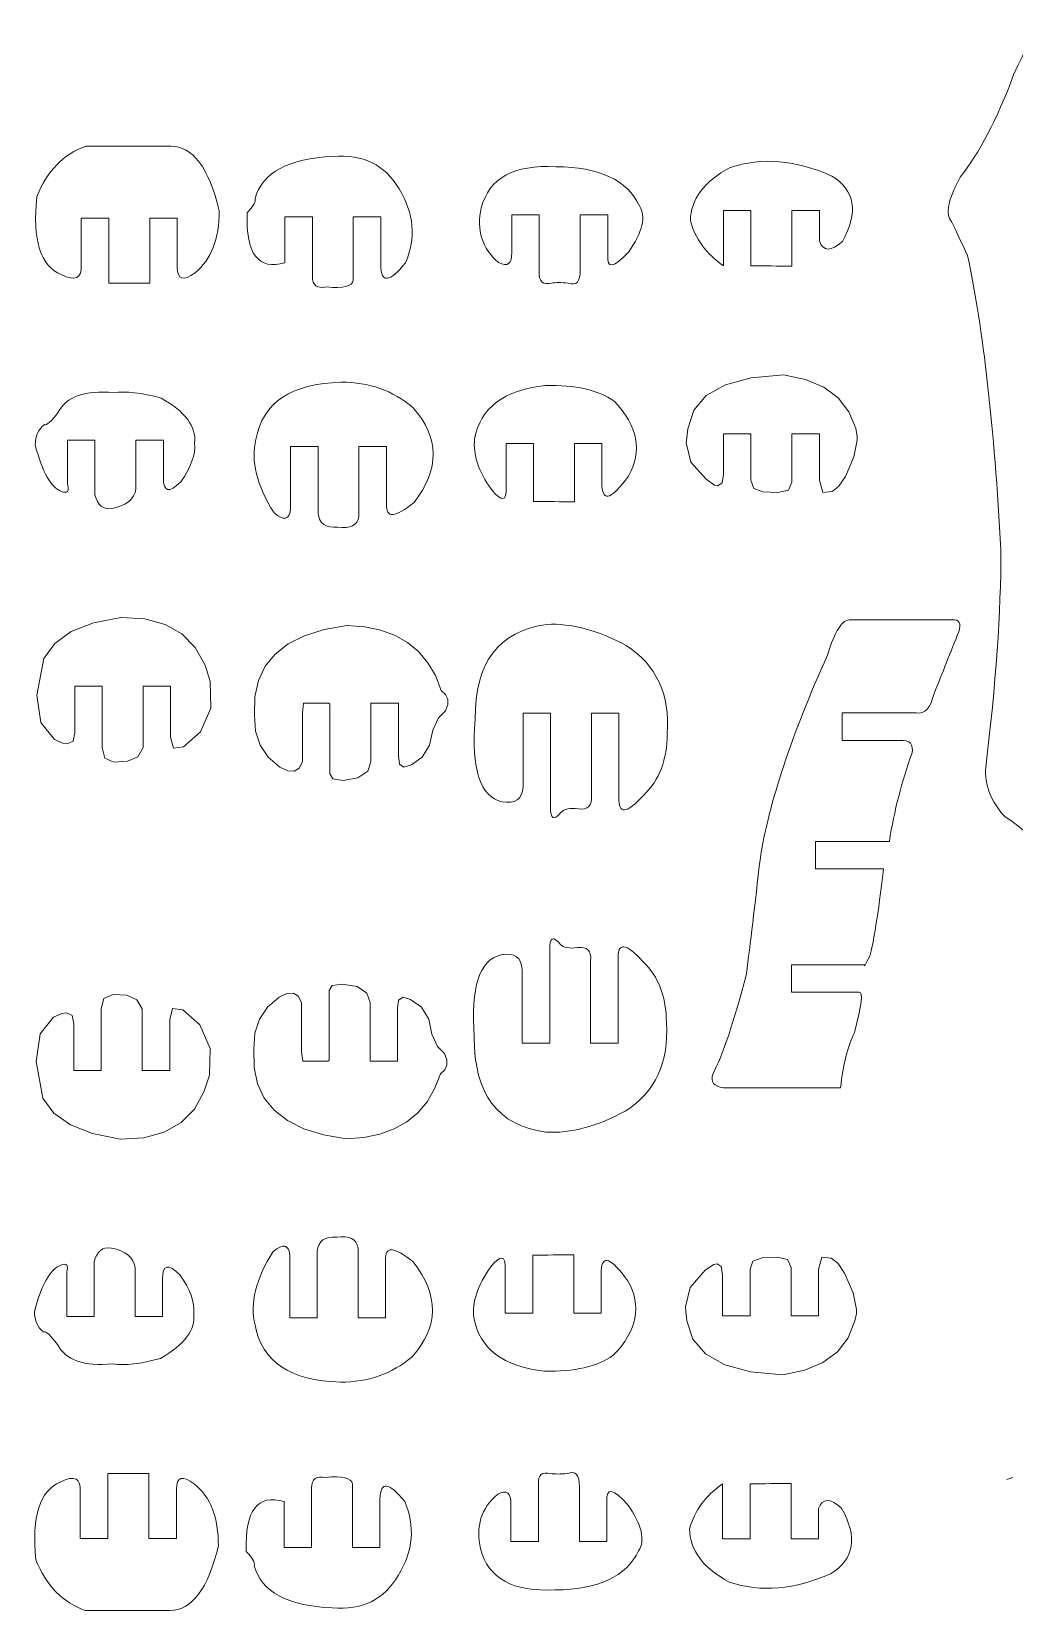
# Model space of a CAD drawing. Header units: inches. Extents: x -299 to 294, y -109 to 223.
# Drawn here: x 70.6 to 170.3, y 57.5 to 217.7 of the extents above; entities that cross this region are included whole.
import ezdxf

# ---------------------------------------------------------------- set-up
doc = ezdxf.new("R2010")
doc.units = ezdxf.units.IN
doc.header["$MEASUREMENT"] = 0
doc.layers.add('Layer 1', color=7, linetype='Continuous')

msp = doc.modelspace()

# ---------------------------------------------------------------- linework, layer by layer
at = {"layer": 'Layer 1', "color": 1, "lineweight": 9}
for points in [[(150.4886, 172.2245), (150.8353, 170.9813), (151.775, 171.0747), (152.4672, 171.6227), (153.1322, 172.6022), (153.9908, 174.5887), (154.3317, 176.303), (154.336, 176.689), (154.1818, 177.4556), (153.482, 179.1721), (152.4005, 180.5757), (150.9373, 181.6664), (149.0923, 182.4443), (146.8656, 182.9092), (143.5823, 182.6031), (140.9671, 181.9025), (139.0199, 180.8072), (137.7408, 179.3173), (137.1296, 177.4328), (137.0432, 176.5394), (136.994, 176.0156), (137.4621, 174.0565), (138.9935, 172.3149), (139.8663, 171.7271), (140.1945, 171.6557), (140.6265, 171.9414), (140.7594, 172.7986)], [(143.5475, 172.2178), (143.5475, 173.4407), (143.5475, 175.7118), (143.5475, 176.9347), (142.8247, 176.9347), (141.4822, 176.9347), (140.7594, 176.9347), (140.7594, 175.8624), (140.7594, 173.8711), (140.7594, 172.7988)], [(150.4886, 172.2243), (150.4886, 173.4455), (150.4886, 175.7135), (150.4886, 176.9347), (149.7658, 176.9347), (148.4233, 176.9347), (147.7005, 176.9347), (147.7005, 175.6617), (147.7005, 173.2977), (147.7005, 172.0247)], [(143.5475, 172.2182), (143.8344, 171.3824), (144.7587, 171.0417), (146.2767, 170.972), (147.3574, 171.2197), (147.7005, 172.0247)], [(84.666, 146.1556), (84.9512, 145.0398), (85.9915, 145.1759), (87.7026, 146.7004), (88.7521, 149.1065), (88.684, 151.7982), (88.16, 153.4481), (87.1648, 155.2412), (85.8152, 156.6228), (84.1111, 157.5928), (82.0525, 158.1512), (79.6396, 158.298), (76.8352, 157.7399), (74.5933, 156.8592), (72.9136, 155.6559), (71.7963, 154.13), (71.1071, 150.4207), (71.5207, 147.6271), (72.8885, 145.9218), (73.7309, 145.5396), (74.1835, 145.4682), (74.7717, 145.7539), (74.9368, 146.6111)], [(107.7768, 144.2619), (107.8906, 143.4095), (108.3322, 143.1011), (109.1014, 143.3368), (110.1986, 144.1168), (110.9495, 145.3503), (111.2646, 146.8741), (111.846, 148.1076), (112.549, 148.8334), (112.7823, 149.4654), (112.7914, 150.0187), (112.5763, 150.4934), (112.1371, 150.8894), (111.5395, 152.3973), (110.7708, 153.7103), (109.8309, 154.8282), (108.7198, 155.7511), (107.4376, 156.479), (105.9843, 157.0119), (104.3598, 157.3498), (102.5641, 157.4927), (100.2518, 157.0741), (98.2652, 156.4502), (96.6043, 155.6209), (95.2691, 154.5862), (94.2595, 153.3462), (93.5755, 151.9008), (93.2173, 150.25), (93.1847, 148.3939), (93.2997, 146.7674), (93.7662, 145.3464), (94.5842, 144.1309), (95.7538, 143.1209), (96.5575, 142.7281), (97.2077, 142.6858), (97.7044, 142.9941), (98.0475, 143.653)], [(77.7249, 145.0938), (77.7249, 146.7106), (77.7249, 149.7133), (77.7249, 151.3301), (77.0021, 151.3301), (75.6596, 151.3301), (74.9368, 151.3301), (74.9368, 150.1067), (74.9368, 147.8345), (74.9368, 146.6111)], [(84.666, 146.156), (84.666, 147.4974), (84.666, 149.9887), (84.666, 151.3301), (83.9432, 151.3301), (82.6007, 151.3301), (81.8779, 151.3301), (81.8779, 149.7133), (81.8779, 146.7106), (81.8779, 145.0938)], [(100.8357, 142.4437), (100.8357, 143.1027), (100.8357, 144.7031), (100.8357, 148.4688), (100.8357, 149.5044), (100.7159, 149.5846), (99.4416, 149.5846), (98.1673, 149.5846), (98.0475, 148.6578), (98.0475, 145.5297), (98.0475, 143.6528)], [(107.7768, 144.2619), (107.7768, 145.6419), (107.7768, 148.2046), (107.7768, 149.5846), (107.0539, 149.5846), (105.7115, 149.5846), (104.9886, 149.5846), (104.9886, 148.0467), (104.9886, 145.1907), (104.9886, 143.6528)], [(77.7249, 145.0938), (77.9926, 144.0181), (78.9116, 143.612), (80.3056, 143.7049), (81.3295, 144.1573), (81.8779, 145.0938)], [(100.8357, 142.4437), (101.141, 141.9369), (102.1548, 141.7704), (103.6728, 142.0278), (104.6639, 142.6857), (104.9886, 143.6528)], [(107.6939, 118.615), (107.8077, 119.4675), (108.2493, 119.7759), (109.0185, 119.5402), (110.1157, 118.7602), (110.8666, 117.5267), (111.1817, 116.0028), (111.7631, 114.7694), (112.4661, 114.0435), (112.6994, 113.4116), (112.7085, 112.8582), (112.4934, 112.3836), (112.0542, 111.9876), (111.4566, 110.4797), (110.6879, 109.1667), (109.748, 108.0488), (108.6369, 107.1259), (107.3547, 106.398), (105.9014, 105.8651), (104.2769, 105.5272), (102.4812, 105.3843), (100.1689, 105.8029), (98.1823, 106.4268), (96.5214, 107.2561), (95.1862, 108.2908), (94.1766, 109.5308), (93.4926, 110.9762), (93.1344, 112.627), (93.1018, 114.4831), (93.2168, 116.1096), (93.6833, 117.5306), (94.5013, 118.7461), (95.6709, 119.7561), (96.4746, 120.1489), (97.1248, 120.1912), (97.6215, 119.8829), (97.9646, 119.224)], [(100.7528, 120.4333), (100.7528, 119.7743), (100.7528, 118.1739), (100.7528, 114.4082), (100.7528, 113.3726), (100.633, 113.2924), (99.3587, 113.2924), (98.0844, 113.2924), (97.9646, 114.2192), (97.9646, 117.3473), (97.9646, 119.2241)], [(100.7528, 120.4333), (101.0581, 120.9401), (102.0719, 121.1066), (103.5899, 120.8492), (104.581, 120.1913), (104.9057, 119.2241)], [(84.5831, 117.5094), (84.8683, 118.6252), (85.9086, 118.4891), (87.6197, 116.9645), (88.6692, 114.5585), (88.6011, 111.8668), (88.0771, 110.2169), (87.0819, 108.4238), (85.7323, 107.0422), (84.0282, 106.0722), (81.9697, 105.5138), (79.5567, 105.367), (76.7523, 105.9251), (74.5104, 106.8058), (72.8307, 108.0091), (71.7134, 109.535), (71.0242, 113.2443), (71.4378, 116.0379), (72.8056, 117.7432), (73.648, 118.1254), (74.1006, 118.1968), (74.6888, 117.9111), (74.8539, 117.0539)], [(77.642, 118.5712), (77.642, 116.9544), (77.642, 113.9517), (77.642, 112.3349), (76.9192, 112.3349), (75.5767, 112.3349), (74.8539, 112.3349), (74.8539, 113.5583), (74.8539, 115.8305), (74.8539, 117.0539)], [(77.642, 118.5712), (77.9097, 119.6469), (78.8287, 120.053), (80.2227, 119.9601), (81.2466, 119.5077), (81.795, 118.5712)], [(84.5831, 117.509), (84.5831, 116.1676), (84.5831, 113.6763), (84.5831, 112.3349), (83.8603, 112.3349), (82.5178, 112.3349), (81.795, 112.3349), (81.795, 113.9517), (81.795, 116.9544), (81.795, 118.5712)], [(107.6939, 118.615), (107.6939, 117.2351), (107.6939, 114.6723), (107.6939, 113.2924), (106.971, 113.2924), (105.6286, 113.2924), (104.9057, 113.2924), (104.9057, 114.8302), (104.9057, 117.6863), (104.9057, 119.2241)], [(150.4057, 92.1505), (150.7524, 93.3937), (151.6921, 93.3003), (152.3843, 92.7523), (153.0493, 91.7728), (153.9079, 89.7863), (154.2488, 88.072), (154.2531, 87.686), (154.0989, 86.9194), (153.3991, 85.2029), (152.3176, 83.7993), (150.8544, 82.7086), (149.0094, 81.9307), (146.7827, 81.4658), (143.4994, 81.7718), (140.8842, 82.4725), (138.937, 83.5678), (137.6579, 85.0577), (137.0467, 86.9421), (136.9603, 87.8356), (136.9111, 88.3594), (137.3792, 90.3184), (138.9106, 92.06), (139.7834, 92.6478), (140.1116, 92.7192), (140.5436, 92.4335), (140.6765, 91.5764)], [(143.4646, 92.1568), (143.7515, 92.9926), (144.6758, 93.3333), (146.1938, 93.403), (147.2745, 93.1553), (147.6176, 92.3503)], [(143.4646, 92.1572), (143.4646, 90.9343), (143.4646, 88.6632), (143.4646, 87.4403), (142.7418, 87.4403), (141.3993, 87.4403), (140.6765, 87.4403), (140.6765, 88.5126), (140.6765, 90.5039), (140.6765, 91.5762)], [(150.4057, 92.1507), (150.4057, 90.9295), (150.4057, 88.6615), (150.4057, 87.4403), (149.6829, 87.4403), (148.3404, 87.4403), (147.6176, 87.4403), (147.6176, 88.7133), (147.6176, 91.0773), (147.6176, 92.3503)], [(170.1175, 71.0476), (169.5051, 70.8251)]]:
    msp.add_lwpolyline(points, dxfattribs=at)
for points, knots in [([(187.0031, 90.0905), (186.8749, 88.6533), (186.2084, 88.6692), (185.0037, 90.1392), (185.0037, 90.1392), (181.638, 94.9564), (180.1724, 99.8267), (180.6069, 104.7494), (180.6069, 104.7494), (179.8982, 112.8349), (178.9318, 119.9539), (177.7076, 126.1066), (177.7076, 126.1066), (176.1291, 131.5184), (173.3264, 135.5129), (169.2996, 138.0899), (169.2996, 138.0899), (167.8822, 139.6361), (167.2379, 141.3112), (167.3667, 143.1151), (167.3667, 143.1151), (168.3976, 151.4905), (168.913, 158.8351), (168.913, 165.1489), (168.913, 165.1489), (168.2365, 177.6153), (167.109, 187.5692), (165.5305, 195.0104), (165.5305, 195.0104), (164.9432, 196.2708), (164.4032, 197.4232), (163.9111, 198.4678), (163.9111, 198.4678), (163.2338, 199.1625), (163.5239, 200.6651), (164.7819, 202.9754), (164.7819, 202.9754), (166.7171, 205.3991), (168.5233, 208.8565), (170.2002, 213.3478), (170.2002, 213.3478), (171.3896, 216.2449), (172.6892, 217.7102), (174.0988, 217.7438)], [0, 0, 0, 0, 0.09090909, 0.09090909, 0.09090909, 0.0909091, 0.18181818, 0.18181818, 0.18181818, 0.18181819, 0.27272727, 0.27272727, 0.27272727, 0.27272728, 0.36363636, 0.36363636, 0.36363636, 0.36363637, 0.45454545, 0.45454545, 0.45454545, 0.45454546, 0.54545455, 0.54545455, 0.54545455, 0.54545456, 0.63636364, 0.63636364, 0.63636364, 0.63636365, 0.72727273, 0.72727273, 0.72727273, 0.72727274, 0.81818182, 0.81818182, 0.81818182, 0.81818183, 0.90909091, 0.90909091, 0.90909091, 0.90909092, 1, 1, 1, 1]), ([(85.3419, 193.8264), (85.3429, 192.5644), (85.9466, 192.38), (87.1526, 193.2737), (87.1526, 193.2737), (88.7924, 194.596), (89.6084, 196.6922), (89.6006, 199.5625), (89.6006, 199.5625), (88.5583, 203.9244), (86.9183, 206.1094), (84.6806, 206.1175), (84.6806, 206.1175), (81.8127, 206.1161), (78.9448, 206.1147), (76.0769, 206.1132), (76.0769, 206.1132), (73.7987, 205.307), (72.1345, 203.5976), (71.0844, 200.9854), (71.0844, 200.9854), (70.6479, 196.5832), (71.472, 193.9547), (73.5565, 193.1001), (73.5565, 193.1001), (75.0105, 192.3627), (75.6893, 192.6862), (75.5923, 194.072)], [0, 0, 0, 0, 0.14285714, 0.14285714, 0.14285714, 0.14285715, 0.28571429, 0.28571429, 0.28571429, 0.2857143, 0.42857143, 0.42857143, 0.42857143, 0.42857144, 0.57142857, 0.57142857, 0.57142857, 0.57142858, 0.71428571, 0.71428571, 0.71428571, 0.71428572, 0.85714286, 0.85714286, 0.85714286, 0.85714287, 1, 1, 1, 1]), ([(105.9914, 194.0166), (106.0458, 192.1865), (106.8828, 192.2753), (108.5018, 194.2825), (108.5018, 194.2825), (109.592, 196.782), (109.3741, 199.2815), (107.8475, 201.7809), (107.8475, 201.7809), (106.4257, 204.2319), (104.196, 205.3283), (101.1582, 205.0704), (101.1582, 205.0704), (96.6262, 204.885), (93.9844, 203.4578), (93.2332, 200.7892), (93.2332, 200.7892), (93.3381, 200.4991), (93.0717, 200.0151), (92.4333, 199.3378), (92.4333, 199.3378), (92.2884, 195.1857), (93.5646, 193.5004), (96.2622, 194.2825)], [0, 0, 0, 0, 0.16666667, 0.16666667, 0.16666667, 0.16666668, 0.33333333, 0.33333333, 0.33333333, 0.33333334, 0.5, 0.5, 0.5, 0.50000001, 0.66666667, 0.66666667, 0.66666667, 0.66666668, 0.83333333, 0.83333333, 0.83333333, 0.83333334, 1, 1, 1, 1]), ([(129.0151, 195.035), (128.9267, 193.6326), (129.6299, 193.7453), (131.1241, 195.3736), (131.1241, 195.3736), (132.562, 197.4215), (132.9339, 198.9856), (132.2391, 200.0661), (132.2391, 200.0661), (130.9949, 202.6785), (128.1675, 204.0008), (123.7564, 204.0331), (123.7564, 204.0331), (119.4911, 204.2585), (116.9707, 202.8718), (116.195, 199.8727), (116.195, 199.8727), (115.6776, 197.5993), (116.2592, 195.7447), (117.9399, 194.3094), (117.9399, 194.3094), (118.8484, 193.8421), (119.2972, 194.1806), (119.2858, 195.3253)], [0, 0, 0, 0, 0.16666667, 0.16666667, 0.16666667, 0.16666668, 0.33333333, 0.33333333, 0.33333333, 0.33333334, 0.5, 0.5, 0.5, 0.50000001, 0.66666667, 0.66666667, 0.66666667, 0.66666668, 0.83333333, 0.83333333, 0.83333333, 0.83333334, 1, 1, 1, 1]), ([(150.4886, 196.5027), (150.8885, 195.4226), (151.6684, 195.4065), (152.8275, 196.4544), (152.8275, 196.4544), (154.4754, 199.4054), (154.12, 201.6146), (151.7611, 203.0819), (151.7611, 203.0819), (148.0935, 204.7267), (144.652, 205.0168), (141.4367, 203.9526), (141.4367, 203.9526), (138.7707, 202.5336), (137.4297, 200.7276), (137.4136, 198.5345), (137.4136, 198.5345), (137.9137, 196.6964), (139.0292, 195.1804), (140.7594, 193.9872)], [0, 0, 0, 0, 0.2, 0.2, 0.2, 0.20000001, 0.4, 0.4, 0.4, 0.40000001, 0.6, 0.6, 0.6, 0.60000001, 0.8, 0.8, 0.8, 0.80000001, 1, 1, 1, 1]), ([(78.3863, 192.2097), (78.3863, 192.2097), (78.3863, 198.8155), (78.3863, 198.8155), (78.3863, 198.8155), (78.3863, 198.8155), (75.5923, 198.8155), (75.5923, 198.8155), (75.5923, 198.8155), (75.5923, 198.8155), (75.5923, 194.072), (75.5923, 194.072)], [0, 0, 0, 0, 0.33333333, 0.33333333, 0.33333333, 0.33333334, 0.66666667, 0.66666667, 0.66666667, 0.66666668, 1, 1, 1, 1]), ([(85.3419, 193.8264), (85.3419, 193.8264), (85.3419, 198.8155), (85.3419, 198.8155), (85.3419, 198.8155), (85.3419, 198.8155), (82.5479, 198.8155), (82.5479, 198.8155), (82.5479, 198.8155), (82.5479, 198.8155), (82.5479, 192.2097), (82.5479, 192.2097)], [0, 0, 0, 0, 0.33333333, 0.33333333, 0.33333333, 0.33333334, 0.66666667, 0.66666667, 0.66666667, 0.66666668, 1, 1, 1, 1]), ([(99.0503, 192.9037), (99.0503, 192.9037), (99.0503, 198.9391), (99.0503, 198.9391), (99.0503, 198.9391), (99.0503, 198.9391), (96.2622, 198.9391), (96.2622, 198.9391), (96.2622, 198.9391), (96.2622, 198.9391), (96.2622, 194.2827), (96.2622, 194.2827)], [0, 0, 0, 0, 0.33333333, 0.33333333, 0.33333333, 0.33333334, 0.66666667, 0.66666667, 0.66666667, 0.66666668, 1, 1, 1, 1]), ([(105.9914, 194.0162), (105.9914, 194.0162), (105.9914, 198.9391), (105.9914, 198.9391), (105.9914, 198.9391), (105.9914, 198.9391), (103.2033, 198.9391), (103.2033, 198.9391), (103.2033, 198.9391), (103.2033, 198.9391), (103.2033, 192.5169), (103.2033, 192.5169)], [0, 0, 0, 0, 0.33333333, 0.33333333, 0.33333333, 0.33333334, 0.66666667, 0.66666667, 0.66666667, 0.66666668, 1, 1, 1, 1]), ([(122.074, 193.2454), (122.074, 193.2454), (122.074, 199.1398), (122.074, 199.1398), (122.074, 199.1398), (122.074, 199.1398), (119.2858, 199.1398), (119.2858, 199.1398), (119.2858, 199.1398), (119.2858, 199.1398), (119.2858, 195.3259), (119.2858, 195.3259)], [0, 0, 0, 0, 0.33333333, 0.33333333, 0.33333333, 0.33333334, 0.66666667, 0.66666667, 0.66666667, 0.66666668, 1, 1, 1, 1]), ([(129.0151, 195.035), (129.0151, 195.035), (129.0151, 199.1398), (129.0151, 199.1398), (129.0151, 199.1398), (129.0151, 199.1398), (126.2269, 199.1398), (126.2269, 199.1398), (126.2269, 199.1398), (126.2269, 199.1398), (126.2269, 193.5357), (126.2269, 193.5357)], [0, 0, 0, 0, 0.33333333, 0.33333333, 0.33333333, 0.33333334, 0.66666667, 0.66666667, 0.66666667, 0.66666668, 1, 1, 1, 1]), ([(143.5475, 193.9868), (143.5475, 193.9868), (143.5475, 199.5744), (143.5475, 199.5744), (143.5475, 199.5744), (143.5475, 199.5744), (140.7594, 199.5744), (140.7594, 199.5744), (140.7594, 199.5744), (140.7594, 199.5744), (140.7594, 193.9868), (140.7594, 193.9868)], [0, 0, 0, 0, 0.33333333, 0.33333333, 0.33333333, 0.33333334, 0.66666667, 0.66666667, 0.66666667, 0.66666668, 1, 1, 1, 1]), ([(150.4886, 196.5029), (150.4886, 196.5029), (150.4886, 199.5744), (150.4886, 199.5744), (150.4886, 199.5744), (150.4886, 199.5744), (147.7005, 199.5744), (147.7005, 199.5744), (147.7005, 199.5744), (147.7005, 199.5744), (147.7007, 193.9387), (147.7007, 193.9387)], [0, 0, 0, 0, 0.33333333, 0.33333333, 0.33333333, 0.33333334, 0.66666667, 0.66666667, 0.66666667, 0.66666668, 1, 1, 1, 1]), ([(99.0503, 192.9039), (99.0578, 192.0009), (99.5341, 191.6462), (100.4797, 191.8396), (100.4797, 191.8396), (102.1893, 191.6464), (103.0972, 191.8719), (103.2033, 192.5169)], [0, 0, 0, 0, 0.5, 0.5, 0.5, 0.50000001, 1, 1, 1, 1]), ([(126.2269, 193.5355), (126.2446, 192.3582), (125.8413, 191.9225), (125.0167, 192.2293), (125.0167, 192.2293), (124.2893, 192.2938), (123.7242, 192.2938), (123.3203, 192.2293)], [0, 0, 0, 0, 0.5, 0.5, 0.5, 0.50000001, 1, 1, 1, 1]), ([(83.939, 172.4721), (83.9214, 171.0292), (84.5079, 170.8919), (85.6985, 172.0608), (85.6985, 172.0608), (86.7486, 173.5202), (87.2173, 174.8345), (87.1043, 176.0036), (87.1043, 176.0036), (87.298, 177.6484), (86.1671, 179.1642), (83.7112, 180.5507), (83.7112, 180.5507), (81.7319, 181.1031), (80.1243, 181.2871), (78.8882, 181.1029), (78.8882, 181.1029), (75.9799, 181.3769), (74.1057, 180.7157), (73.2656, 179.1194), (73.2656, 179.1194), (72.5706, 178.1846), (72.1023, 177.7653), (71.8599, 177.8617), (71.8599, 177.8617), (71.262, 177.394), (70.955, 176.7009), (70.939, 175.7816), (70.939, 175.7816), (71.6658, 173.0245), (72.5549, 171.4602), (73.6048, 171.0891), (73.6048, 171.0891), (74.2098, 170.8477), (74.4115, 171.0891), (74.21, 171.8137)], [0, 0, 0, 0, 0.11111111, 0.11111111, 0.11111111, 0.11111112, 0.22222222, 0.22222222, 0.22222222, 0.22222223, 0.33333333, 0.33333333, 0.33333333, 0.33333334, 0.44444444, 0.44444444, 0.44444444, 0.44444445, 0.55555556, 0.55555556, 0.55555556, 0.55555557, 0.66666667, 0.66666667, 0.66666667, 0.66666668, 0.77777778, 0.77777778, 0.77777778, 0.77777779, 0.88888889, 0.88888889, 0.88888889, 0.8888889, 1, 1, 1, 1]), ([(106.5713, 169.8285), (106.4982, 168.3294), (107.4328, 168.3777), (109.3745, 169.9737), (109.3745, 169.9737), (111.9996, 173.3439), (111.9594, 176.5528), (109.2531, 179.6005), (109.2531, 179.6005), (107.2173, 181.326), (104.7936, 182.1806), (101.9822, 182.1643), (101.9822, 182.1643), (96.8845, 182.0316), (94.0005, 180.095), (93.3301, 176.3552), (93.3301, 176.3552), (92.7808, 174.1944), (93.3947, 171.711), (95.172, 168.9053), (95.172, 168.9053), (96.1663, 168.0827), (96.7232, 168.1955), (96.842, 169.244)], [0, 0, 0, 0, 0.16666667, 0.16666667, 0.16666667, 0.16666668, 0.33333333, 0.33333333, 0.33333333, 0.33333334, 0.5, 0.5, 0.5, 0.50000001, 0.66666667, 0.66666667, 0.66666667, 0.66666668, 0.83333333, 0.83333333, 0.83333333, 0.83333334, 1, 1, 1, 1]), ([(128.4352, 171.6212), (128.5389, 169.9931), (129.4352, 170.3317), (131.1243, 172.6371), (131.1243, 172.6371), (132.5783, 175.2012), (132.0937, 177.7329), (129.67, 180.2321), (129.67, 180.2321), (128.0543, 181.3771), (125.7278, 181.9092), (122.6902, 181.8284), (122.6902, 181.8284), (118.4891, 181.3771), (116.0978, 179.5708), (115.5163, 176.4106), (115.5163, 176.4106), (115.3386, 174.8303), (115.9041, 173.1209), (117.2129, 171.2826), (117.2129, 171.2826), (118.2662, 169.9956), (118.7639, 170.0573), (118.706, 171.4682)], [0, 0, 0, 0, 0.16666667, 0.16666667, 0.16666667, 0.16666668, 0.33333333, 0.33333333, 0.33333333, 0.33333334, 0.5, 0.5, 0.5, 0.50000001, 0.66666667, 0.66666667, 0.66666667, 0.66666668, 0.83333333, 0.83333333, 0.83333333, 0.83333334, 1, 1, 1, 1]), ([(76.998, 170.7505), (76.998, 170.7505), (76.998, 176.2919), (76.998, 176.2919), (76.998, 176.2919), (76.998, 176.2919), (74.2098, 176.2919), (74.2098, 176.2919), (74.2098, 176.2919), (74.2098, 176.2919), (74.21, 171.8133), (74.21, 171.8133)], [0, 0, 0, 0, 0.33333333, 0.33333333, 0.33333333, 0.33333334, 0.66666667, 0.66666667, 0.66666667, 0.66666668, 1, 1, 1, 1]), ([(83.939, 172.4715), (83.939, 172.4715), (83.939, 176.2919), (83.939, 176.2919), (83.939, 176.2919), (83.939, 176.2919), (81.1509, 176.2919), (81.1509, 176.2919), (81.1509, 176.2919), (81.1509, 176.2919), (81.1509, 171.3309), (81.1509, 171.3309)], [0, 0, 0, 0, 0.33333333, 0.33333333, 0.33333333, 0.33333334, 0.66666667, 0.66666667, 0.66666667, 0.66666668, 1, 1, 1, 1]), ([(99.6302, 168.8568), (99.6302, 168.8568), (99.6302, 175.6491), (99.6302, 175.6491), (99.6302, 175.6491), (99.6302, 175.6491), (96.842, 175.6491), (96.842, 175.6491), (96.842, 175.6491), (96.842, 175.6491), (96.842, 169.2442), (96.842, 169.2442)], [0, 0, 0, 0, 0.33333333, 0.33333333, 0.33333333, 0.33333334, 0.66666667, 0.66666667, 0.66666667, 0.66666668, 1, 1, 1, 1]), ([(106.5713, 169.8289), (106.5713, 169.8289), (106.5713, 175.6491), (106.5713, 175.6491), (106.5713, 175.6491), (106.5713, 175.6491), (103.7831, 175.6491), (103.7831, 175.6491), (103.7831, 175.6491), (103.7831, 175.6491), (103.7831, 168.5665), (103.7831, 168.5665)], [0, 0, 0, 0, 0.33333333, 0.33333333, 0.33333333, 0.33333334, 0.66666667, 0.66666667, 0.66666667, 0.66666668, 1, 1, 1, 1]), ([(121.4941, 170.0736), (121.4941, 170.0736), (121.4941, 175.9464), (121.4941, 175.9464), (121.4941, 175.9464), (121.4941, 175.9464), (118.706, 175.9464), (118.706, 175.9464), (118.706, 175.9464), (118.706, 175.9464), (118.706, 171.4686), (118.706, 171.4686)], [0, 0, 0, 0, 0.33333333, 0.33333333, 0.33333333, 0.33333334, 0.66666667, 0.66666667, 0.66666667, 0.66666668, 1, 1, 1, 1]), ([(128.4352, 171.6212), (128.4352, 171.6212), (128.4352, 175.9464), (128.4352, 175.9464), (128.4352, 175.9464), (128.4352, 175.9464), (125.6471, 175.9464), (125.6471, 175.9464), (125.6471, 175.9464), (125.6471, 175.9464), (125.6473, 170.0247), (125.6473, 170.0247)], [0, 0, 0, 0, 0.33333333, 0.33333333, 0.33333333, 0.33333334, 0.66666667, 0.66666667, 0.66666667, 0.66666668, 1, 1, 1, 1]), ([(76.998, 170.7505), (77.2567, 169.6704), (77.8381, 169.2025), (78.743, 169.3474), (78.743, 169.3474), (80.2021, 169.6539), (81.0047, 170.315), (81.1509, 171.3311)], [0, 0, 0, 0, 0.5, 0.5, 0.5, 0.50000001, 1, 1, 1, 1]), ([(99.6302, 168.8568), (99.7447, 167.8411), (100.4078, 167.3734), (101.6188, 167.454), (101.6188, 167.454), (102.9006, 167.2768), (103.6219, 167.6476), (103.7831, 168.5667)], [0, 0, 0, 0, 0.5, 0.5, 0.5, 0.50000001, 1, 1, 1, 1]), ([(130.1567, 140.0601), (130.0899, 138.2787), (130.9295, 138.3512), (132.6754, 140.2779), (132.6754, 140.2779), (134.2747, 141.8179), (135.0665, 143.8901), (135.0504, 146.4942), (135.0504, 146.4942), (135.3411, 150.4973), (133.9518, 153.4872), (130.8817, 155.4638), (130.8817, 155.4638), (128.006, 157.0116), (125.3239, 157.7213), (122.8355, 157.5922), (122.8355, 157.5922), (117.9562, 156.9313), (115.5326, 153.7223), (115.5649, 147.9656), (115.5649, 147.9656), (115.1771, 142.8862), (116.0819, 140.0964), (118.2791, 139.5965), (118.2791, 139.5965), (119.6312, 139.3549), (120.3474, 139.8546), (120.4275, 141.0962)], [0, 0, 0, 0, 0.14285714, 0.14285714, 0.14285714, 0.14285715, 0.28571429, 0.28571429, 0.28571429, 0.2857143, 0.42857143, 0.42857143, 0.42857143, 0.42857144, 0.57142857, 0.57142857, 0.57142857, 0.57142858, 0.71428571, 0.71428571, 0.71428571, 0.71428572, 0.85714286, 0.85714286, 0.85714286, 0.85714287, 1, 1, 1, 1]), ([(153.6645, 158.0506), (152.8334, 158.1374), (152.0502, 156.9408), (151.3148, 154.4608), (151.3148, 154.4608), (147.6714, 146.402), (145.4012, 139.5662), (144.5045, 133.9534), (144.5045, 133.9534), (143.939, 129.0513), (143.4705, 125.1168), (143.0989, 122.1495), (143.0989, 122.1495), (141.7741, 117.1347), (140.6429, 113.7647), (139.7057, 112.0393)], [0, 0, 0, 0, 0.25, 0.25, 0.25, 0.25000001, 0.5, 0.5, 0.5, 0.50000001, 0.75, 0.75, 0.75, 0.75000001, 1, 1, 1, 1]), ([(160.3547, 148.6182), (161.187, 148.4703), (161.7767, 149.1197), (162.1242, 150.5667), (162.1242, 150.5667), (162.9641, 152.6629), (163.8042, 154.7591), (164.6444, 156.8555), (164.6444, 156.8555), (164.9107, 157.7147), (164.6768, 158.113), (163.9425, 158.0506)], [0, 0, 0, 0, 0.33333333, 0.33333333, 0.33333333, 0.33333334, 0.66666667, 0.66666667, 0.66666667, 0.66666668, 1, 1, 1, 1]), ([(123.2156, 139.1129), (123.2156, 139.1129), (123.2156, 148.5755), (123.2156, 148.5755), (123.2156, 148.5755), (123.2156, 148.5755), (120.4275, 148.5755), (120.4275, 148.5755), (120.4275, 148.5755), (120.4275, 148.5755), (120.4275, 141.0962), (120.4275, 141.0962)], [0, 0, 0, 0, 0.33333333, 0.33333333, 0.33333333, 0.33333334, 0.66666667, 0.66666667, 0.66666667, 0.66666668, 1, 1, 1, 1]), ([(130.1567, 140.0607), (130.1567, 140.0607), (130.1567, 148.5755), (130.1567, 148.5755), (130.1567, 148.5755), (130.1567, 148.5755), (127.3686, 148.5755), (127.3686, 148.5755), (127.3686, 148.5755), (127.3686, 148.5755), (127.3686, 140.2255), (127.3686, 140.2255)], [0, 0, 0, 0, 0.33333333, 0.33333333, 0.33333333, 0.33333334, 0.66666667, 0.66666667, 0.66666667, 0.66666668, 1, 1, 1, 1]), ([(160.3547, 148.6182), (160.3547, 148.6182), (152.82, 148.6182), (152.82, 148.6182), (152.82, 148.6182), (152.82, 148.6182), (152.82, 145.8243), (152.82, 145.8243), (152.82, 145.8243), (152.82, 145.8243), (158.6096, 145.8243), (158.6096, 145.8243)], [0, 0, 0, 0, 0.33333333, 0.33333333, 0.33333333, 0.33333334, 0.66666667, 0.66666667, 0.66666667, 0.66666668, 1, 1, 1, 1]), ([(157.5917, 135.5719), (158.0926, 138.6984), (158.852, 141.6651), (159.8699, 144.4712), (159.8699, 144.4712), (160.0962, 145.4389), (159.6763, 145.8901), (158.6096, 145.8243)], [0, 0, 0, 0, 0.5, 0.5, 0.5, 0.50000001, 1, 1, 1, 1]), ([(123.2156, 139.1127), (123.1913, 137.8232), (123.5494, 137.6298), (124.2899, 138.5323), (124.2899, 138.5323), (124.6129, 138.871), (125.1947, 138.9837), (126.0346, 138.871)], [0, 0, 0, 0, 0.5, 0.5, 0.5, 0.50000001, 1, 1, 1, 1]), ([(157.5917, 135.5719), (157.5917, 135.5719), (150.114, 135.5719), (150.114, 135.5719), (150.114, 135.5719), (150.114, 135.5719), (150.114, 132.778), (150.114, 132.778), (150.114, 132.778), (150.114, 132.778), (157.0101, 132.778), (157.0101, 132.778)], [0, 0, 0, 0, 0.33333333, 0.33333333, 0.33333333, 0.33333334, 0.66666667, 0.66666667, 0.66666667, 0.66666668, 1, 1, 1, 1]), ([(130.0738, 123.6049), (130.007, 125.3862), (130.8466, 125.3138), (132.5925, 123.3871), (132.5925, 123.3871), (134.1918, 121.8471), (134.9836, 119.7749), (134.9675, 117.1707), (134.9675, 117.1707), (135.2582, 113.1677), (133.8689, 110.1778), (130.7989, 108.2012), (130.7989, 108.2012), (127.9231, 106.6534), (125.241, 105.9437), (122.7527, 106.0728), (122.7527, 106.0728), (117.8733, 106.7337), (115.4497, 109.9426), (115.482, 115.6994), (115.482, 115.6994), (115.0942, 120.7788), (115.999, 123.5686), (118.1962, 124.0685), (118.1962, 124.0685), (119.5483, 124.3101), (120.2645, 123.8104), (120.3446, 122.5688)], [0, 0, 0, 0, 0.14285714, 0.14285714, 0.14285714, 0.14285715, 0.28571429, 0.28571429, 0.28571429, 0.2857143, 0.42857143, 0.42857143, 0.42857143, 0.42857144, 0.57142857, 0.57142857, 0.57142857, 0.57142858, 0.71428571, 0.71428571, 0.71428571, 0.71428572, 0.85714286, 0.85714286, 0.85714286, 0.85714287, 1, 1, 1, 1]), ([(123.1327, 124.5522), (123.1084, 125.8418), (123.4665, 126.0352), (124.207, 125.1327), (124.207, 125.1327), (124.53, 124.794), (125.1118, 124.6813), (125.9517, 124.794)], [0, 0, 0, 0, 0.5, 0.5, 0.5, 0.50000001, 1, 1, 1, 1]), ([(123.1327, 124.552), (123.1327, 124.552), (123.1327, 115.0895), (123.1327, 115.0895), (123.1327, 115.0895), (123.1327, 115.0895), (120.3446, 115.0895), (120.3446, 115.0895), (120.3446, 115.0895), (120.3446, 115.0895), (120.3446, 122.5688), (120.3446, 122.5688)], [0, 0, 0, 0, 0.33333333, 0.33333333, 0.33333333, 0.33333334, 0.66666667, 0.66666667, 0.66666667, 0.66666668, 1, 1, 1, 1]), ([(130.0738, 123.6043), (130.0738, 123.6043), (130.0738, 115.0895), (130.0738, 115.0895), (130.0738, 115.0895), (130.0738, 115.0895), (127.2857, 115.0895), (127.2857, 115.0895), (127.2857, 115.0895), (127.2857, 115.0895), (127.2857, 123.4395), (127.2857, 123.4395)], [0, 0, 0, 0, 0.33333333, 0.33333333, 0.33333333, 0.33333334, 0.66666667, 0.66666667, 0.66666667, 0.66666668, 1, 1, 1, 1]), ([(155.1263, 123.063), (155.1263, 123.063), (147.6486, 123.063), (147.6486, 123.063), (147.6486, 123.063), (147.6486, 123.063), (147.6486, 120.2692), (147.6486, 120.2692), (147.6486, 120.2692), (147.6486, 120.2692), (154.5447, 120.2692), (154.5447, 120.2692)], [0, 0, 0, 0, 0.33333333, 0.33333333, 0.33333333, 0.33333334, 0.66666667, 0.66666667, 0.66666667, 0.66666668, 1, 1, 1, 1]), ([(154.5447, 120.2692), (154.958, 120.3275), (154.7942, 118.9708), (154.0534, 116.1993), (154.0534, 116.1993), (153.3585, 114.7808), (152.89, 112.91), (152.6478, 110.588)], [0, 0, 0, 0, 0.5, 0.5, 0.5, 0.50000001, 1, 1, 1, 1]), ([(106.4884, 93.0485), (106.4153, 94.5476), (107.3499, 94.4993), (109.2916, 92.9033), (109.2916, 92.9033), (111.9167, 89.5331), (111.8765, 86.3242), (109.1702, 83.2765), (109.1702, 83.2765), (107.1344, 81.551), (104.7107, 80.6963), (101.8993, 80.7127), (101.8993, 80.7127), (96.8016, 80.8454), (93.9176, 82.7819), (93.2472, 86.5218), (93.2472, 86.5218), (92.6979, 88.6826), (93.3118, 91.166), (95.0891, 93.9717), (95.0891, 93.9717), (96.0834, 94.7943), (96.6403, 94.6815), (96.7591, 93.633)], [0, 0, 0, 0, 0.16666667, 0.16666667, 0.16666667, 0.16666668, 0.33333333, 0.33333333, 0.33333333, 0.33333334, 0.5, 0.5, 0.5, 0.50000001, 0.66666667, 0.66666667, 0.66666667, 0.66666668, 0.83333333, 0.83333333, 0.83333333, 0.83333334, 1, 1, 1, 1]), ([(99.5473, 94.0202), (99.6618, 95.0359), (100.325, 95.5036), (101.536, 95.423), (101.536, 95.423), (102.8177, 95.6002), (103.539, 95.2293), (103.7002, 94.3103)], [0, 0, 0, 0, 0.5, 0.5, 0.5, 0.50000001, 1, 1, 1, 1]), ([(76.9151, 92.9145), (76.9151, 92.9145), (76.9151, 87.3731), (76.9151, 87.3731), (76.9151, 87.3731), (76.9151, 87.3731), (74.1269, 87.3731), (74.1269, 87.3731), (74.1269, 87.3731), (74.1269, 87.3731), (74.1271, 91.8517), (74.1271, 91.8517)], [0, 0, 0, 0, 0.33333333, 0.33333333, 0.33333333, 0.33333334, 0.66666667, 0.66666667, 0.66666667, 0.66666668, 1, 1, 1, 1]), ([(76.9151, 92.9145), (77.1738, 93.9946), (77.7552, 94.4625), (78.6602, 94.3175), (78.6602, 94.3175), (80.1192, 94.0111), (80.9219, 93.35), (81.068, 92.3339)], [0, 0, 0, 0, 0.5, 0.5, 0.5, 0.50000001, 1, 1, 1, 1]), ([(99.5473, 94.0202), (99.5473, 94.0202), (99.5473, 87.2279), (99.5473, 87.2279), (99.5473, 87.2279), (99.5473, 87.2279), (96.7591, 87.2279), (96.7591, 87.2279), (96.7591, 87.2279), (96.7591, 87.2279), (96.7591, 93.6328), (96.7591, 93.6328)], [0, 0, 0, 0, 0.33333333, 0.33333333, 0.33333333, 0.33333334, 0.66666667, 0.66666667, 0.66666667, 0.66666668, 1, 1, 1, 1]), ([(106.4884, 93.0481), (106.4884, 93.0481), (106.4884, 87.2279), (106.4884, 87.2279), (106.4884, 87.2279), (106.4884, 87.2279), (103.7002, 87.2279), (103.7002, 87.2279), (103.7002, 87.2279), (103.7002, 87.2279), (103.7002, 94.3105), (103.7002, 94.3105)], [0, 0, 0, 0, 0.33333333, 0.33333333, 0.33333333, 0.33333334, 0.66666667, 0.66666667, 0.66666667, 0.66666668, 1, 1, 1, 1]), ([(128.3523, 92.0438), (128.456, 93.6719), (129.3523, 93.3333), (131.0414, 91.0279), (131.0414, 91.0279), (132.4954, 88.4638), (132.0108, 85.9321), (129.5871, 83.4329), (129.5871, 83.4329), (127.9714, 82.2879), (125.6449, 81.7558), (122.6073, 81.8366), (122.6073, 81.8366), (118.4062, 82.2879), (116.0149, 84.0942), (115.4334, 87.2544), (115.4334, 87.2544), (115.2557, 88.8346), (115.8212, 90.5441), (117.13, 92.3824), (117.13, 92.3824), (118.1833, 93.6694), (118.681, 93.6077), (118.6231, 92.1968)], [0, 0, 0, 0, 0.16666667, 0.16666667, 0.16666667, 0.16666668, 0.33333333, 0.33333333, 0.33333333, 0.33333334, 0.5, 0.5, 0.5, 0.50000001, 0.66666667, 0.66666667, 0.66666667, 0.66666668, 0.83333333, 0.83333333, 0.83333333, 0.83333334, 1, 1, 1, 1]), ([(121.4112, 93.5914), (121.4112, 93.5914), (121.4112, 87.7186), (121.4112, 87.7186), (121.4112, 87.7186), (121.4112, 87.7186), (118.6231, 87.7186), (118.6231, 87.7186), (118.6231, 87.7186), (118.6231, 87.7186), (118.6231, 92.1964), (118.6231, 92.1964)], [0, 0, 0, 0, 0.33333333, 0.33333333, 0.33333333, 0.33333334, 0.66666667, 0.66666667, 0.66666667, 0.66666668, 1, 1, 1, 1]), ([(128.3523, 92.0438), (128.3523, 92.0438), (128.3523, 87.7186), (128.3523, 87.7186), (128.3523, 87.7186), (128.3523, 87.7186), (125.5642, 87.7186), (125.5642, 87.7186), (125.5642, 87.7186), (125.5642, 87.7186), (125.5644, 93.6403), (125.5644, 93.6403)], [0, 0, 0, 0, 0.33333333, 0.33333333, 0.33333333, 0.33333334, 0.66666667, 0.66666667, 0.66666667, 0.66666668, 1, 1, 1, 1]), ([(83.8561, 91.1929), (83.8385, 92.6358), (84.425, 92.7731), (85.6156, 91.6042), (85.6156, 91.6042), (86.6657, 90.1448), (87.1344, 88.8305), (87.0214, 87.6614), (87.0214, 87.6614), (87.2151, 86.0166), (86.0843, 84.5008), (83.6283, 83.1143), (83.6283, 83.1143), (81.649, 82.5619), (80.0415, 82.3779), (78.8053, 82.5621), (78.8053, 82.5621), (75.897, 82.2881), (74.0228, 82.9493), (73.1827, 84.5456), (73.1827, 84.5456), (72.4877, 85.4804), (72.0194, 85.8997), (71.777, 85.8033), (71.777, 85.8033), (71.1791, 86.271), (70.8721, 86.9641), (70.8561, 87.8834), (70.8561, 87.8834), (71.5829, 90.6405), (72.472, 92.2048), (73.5219, 92.5759), (73.5219, 92.5759), (74.1269, 92.8173), (74.3287, 92.5759), (74.1271, 91.8513)], [0, 0, 0, 0, 0.11111111, 0.11111111, 0.11111111, 0.11111112, 0.22222222, 0.22222222, 0.22222222, 0.22222223, 0.33333333, 0.33333333, 0.33333333, 0.33333334, 0.44444444, 0.44444444, 0.44444444, 0.44444445, 0.55555556, 0.55555556, 0.55555556, 0.55555557, 0.66666667, 0.66666667, 0.66666667, 0.66666668, 0.77777778, 0.77777778, 0.77777778, 0.77777779, 0.88888889, 0.88888889, 0.88888889, 0.8888889, 1, 1, 1, 1]), ([(83.8561, 91.1935), (83.8561, 91.1935), (83.8561, 87.3731), (83.8561, 87.3731), (83.8561, 87.3731), (83.8561, 87.3731), (81.068, 87.3731), (81.068, 87.3731), (81.068, 87.3731), (81.068, 87.3731), (81.068, 92.3341), (81.068, 92.3341)], [0, 0, 0, 0, 0.33333333, 0.33333333, 0.33333333, 0.33333334, 0.66666667, 0.66666667, 0.66666667, 0.66666668, 1, 1, 1, 1]), ([(85.259, 69.8386), (85.26, 71.1006), (85.8637, 71.285), (87.0697, 70.3913), (87.0697, 70.3913), (88.7096, 69.069), (89.5255, 66.9728), (89.5177, 64.1025), (89.5177, 64.1025), (88.4754, 59.7406), (86.8354, 57.5556), (84.5977, 57.5475), (84.5977, 57.5475), (81.7298, 57.5489), (78.8619, 57.5503), (75.994, 57.5518), (75.994, 57.5518), (73.7158, 58.3579), (72.0516, 60.0674), (71.0015, 62.6796), (71.0015, 62.6796), (70.565, 67.0818), (71.3891, 69.7103), (73.4736, 70.5649), (73.4736, 70.5649), (74.9276, 71.3023), (75.6064, 70.9788), (75.5094, 69.593)], [0, 0, 0, 0, 0.14285714, 0.14285714, 0.14285714, 0.14285715, 0.28571429, 0.28571429, 0.28571429, 0.2857143, 0.42857143, 0.42857143, 0.42857143, 0.42857144, 0.57142857, 0.57142857, 0.57142857, 0.57142858, 0.71428571, 0.71428571, 0.71428571, 0.71428572, 0.85714286, 0.85714286, 0.85714286, 0.85714287, 1, 1, 1, 1]), ([(78.3034, 71.4553), (78.3034, 71.4553), (78.3034, 64.8495), (78.3034, 64.8495), (78.3034, 64.8495), (78.3034, 64.8495), (75.5094, 64.8495), (75.5094, 64.8495), (75.5094, 64.8495), (75.5094, 64.8495), (75.5094, 69.593), (75.5094, 69.593)], [0, 0, 0, 0, 0.33333333, 0.33333333, 0.33333333, 0.33333334, 0.66666667, 0.66666667, 0.66666667, 0.66666668, 1, 1, 1, 1]), ([(85.259, 69.8386), (85.259, 69.8386), (85.259, 64.8495), (85.259, 64.8495), (85.259, 64.8495), (85.259, 64.8495), (82.465, 64.8495), (82.465, 64.8495), (82.465, 64.8495), (82.465, 64.8495), (82.465, 71.4553), (82.465, 71.4553)], [0, 0, 0, 0, 0.33333333, 0.33333333, 0.33333333, 0.33333334, 0.66666667, 0.66666667, 0.66666667, 0.66666668, 1, 1, 1, 1]), ([(105.9085, 68.8604), (105.9629, 70.6905), (106.7999, 70.6017), (108.4189, 68.5945), (108.4189, 68.5945), (109.5091, 66.095), (109.2912, 63.5955), (107.7646, 61.0961), (107.7646, 61.0961), (106.3428, 58.6451), (104.1131, 57.5487), (101.0753, 57.8066), (101.0753, 57.8066), (96.5433, 57.992), (93.9015, 59.4192), (93.1503, 62.0878), (93.1503, 62.0878), (93.2552, 62.3779), (92.9889, 62.8619), (92.3505, 63.5392), (92.3505, 63.5392), (92.2055, 67.6913), (93.4817, 69.3766), (96.1793, 68.5945)], [0, 0, 0, 0, 0.16666667, 0.16666667, 0.16666667, 0.16666668, 0.33333333, 0.33333333, 0.33333333, 0.33333334, 0.5, 0.5, 0.5, 0.50000001, 0.66666667, 0.66666667, 0.66666667, 0.66666668, 0.83333333, 0.83333333, 0.83333333, 0.83333334, 1, 1, 1, 1]), ([(98.9674, 69.9731), (98.9749, 70.8761), (99.4512, 71.2308), (100.3968, 71.0373), (100.3968, 71.0373), (102.1064, 71.2306), (103.0143, 71.0051), (103.1204, 70.3601)], [0, 0, 0, 0, 0.5, 0.5, 0.5, 0.50000001, 1, 1, 1, 1]), ([(126.144, 70.1295), (126.1617, 71.3068), (125.7584, 71.7425), (124.9338, 71.4357), (124.9338, 71.4357), (124.2064, 71.3712), (123.6413, 71.3712), (123.2374, 71.4357)], [0, 0, 0, 0, 0.5, 0.5, 0.5, 0.50000001, 1, 1, 1, 1]), ([(98.9674, 69.9733), (98.9674, 69.9733), (98.9674, 63.9379), (98.9674, 63.9379), (98.9674, 63.9379), (98.9674, 63.9379), (96.1793, 63.9379), (96.1793, 63.9379), (96.1793, 63.9379), (96.1793, 63.9379), (96.1793, 68.5943), (96.1793, 68.5943)], [0, 0, 0, 0, 0.33333333, 0.33333333, 0.33333333, 0.33333334, 0.66666667, 0.66666667, 0.66666667, 0.66666668, 1, 1, 1, 1]), ([(105.9085, 68.8608), (105.9085, 68.8608), (105.9085, 63.9379), (105.9085, 63.9379), (105.9085, 63.9379), (105.9085, 63.9379), (103.1204, 63.9379), (103.1204, 63.9379), (103.1204, 63.9379), (103.1204, 63.9379), (103.1204, 70.3601), (103.1204, 70.3601)], [0, 0, 0, 0, 0.33333333, 0.33333333, 0.33333333, 0.33333334, 0.66666667, 0.66666667, 0.66666667, 0.66666668, 1, 1, 1, 1]), ([(128.9322, 68.63), (128.8438, 70.0324), (129.547, 69.9197), (131.0412, 68.2914), (131.0412, 68.2914), (132.4791, 66.2435), (132.851, 64.6794), (132.1562, 63.5989), (132.1562, 63.5989), (130.912, 60.9865), (128.0846, 59.6641), (123.6735, 59.6319), (123.6735, 59.6319), (119.4082, 59.4064), (116.8878, 60.7932), (116.1121, 63.7923), (116.1121, 63.7923), (115.5947, 66.0657), (116.1763, 67.9203), (117.857, 69.3556), (117.857, 69.3556), (118.7655, 69.8228), (119.2143, 69.4844), (119.203, 68.3397)], [0, 0, 0, 0, 0.16666667, 0.16666667, 0.16666667, 0.16666668, 0.33333333, 0.33333333, 0.33333333, 0.33333334, 0.5, 0.5, 0.5, 0.50000001, 0.66666667, 0.66666667, 0.66666667, 0.66666668, 0.83333333, 0.83333333, 0.83333333, 0.83333334, 1, 1, 1, 1]), ([(121.9911, 70.4196), (121.9911, 70.4196), (121.9911, 64.5252), (121.9911, 64.5252), (121.9911, 64.5252), (121.9911, 64.5252), (119.203, 64.5252), (119.203, 64.5252), (119.203, 64.5252), (119.203, 64.5252), (119.203, 68.3391), (119.203, 68.3391)], [0, 0, 0, 0, 0.33333333, 0.33333333, 0.33333333, 0.33333334, 0.66666667, 0.66666667, 0.66666667, 0.66666668, 1, 1, 1, 1]), ([(128.9322, 68.63), (128.9322, 68.63), (128.9322, 64.5252), (128.9322, 64.5252), (128.9322, 64.5252), (128.9322, 64.5252), (126.144, 64.5252), (126.144, 64.5252), (126.144, 64.5252), (126.144, 64.5252), (126.144, 70.1293), (126.144, 70.1293)], [0, 0, 0, 0, 0.33333333, 0.33333333, 0.33333333, 0.33333334, 0.66666667, 0.66666667, 0.66666667, 0.66666668, 1, 1, 1, 1]), ([(150.4057, 67.8723), (150.8056, 68.9524), (151.5855, 68.9685), (152.7446, 67.9206), (152.7446, 67.9206), (154.3925, 64.9695), (154.0371, 62.7604), (151.6782, 61.2931), (151.6782, 61.2931), (148.0106, 59.6483), (144.5692, 59.3582), (141.3538, 60.4224), (141.3538, 60.4224), (138.6878, 61.8413), (137.3468, 63.6474), (137.3307, 65.8405), (137.3307, 65.8405), (137.8308, 67.6786), (138.9463, 69.1946), (140.6765, 70.3878)], [0, 0, 0, 0, 0.2, 0.2, 0.2, 0.20000001, 0.4, 0.4, 0.4, 0.40000001, 0.6, 0.6, 0.6, 0.60000001, 0.8, 0.8, 0.8, 0.80000001, 1, 1, 1, 1]), ([(143.4646, 70.3882), (143.4646, 70.3882), (143.4646, 64.8006), (143.4646, 64.8006), (143.4646, 64.8006), (143.4646, 64.8006), (140.6765, 64.8006), (140.6765, 64.8006), (140.6765, 64.8006), (140.6765, 64.8006), (140.6765, 70.3882), (140.6765, 70.3882)], [0, 0, 0, 0, 0.33333333, 0.33333333, 0.33333333, 0.33333334, 0.66666667, 0.66666667, 0.66666667, 0.66666668, 1, 1, 1, 1]), ([(150.4057, 67.8721), (150.4057, 67.8721), (150.4057, 64.8006), (150.4057, 64.8006), (150.4057, 64.8006), (150.4057, 64.8006), (147.6176, 64.8006), (147.6176, 64.8006), (147.6176, 64.8006), (147.6176, 64.8006), (147.6178, 70.4363), (147.6178, 70.4363)], [0, 0, 0, 0, 0.33333333, 0.33333333, 0.33333333, 0.33333334, 0.66666667, 0.66666667, 0.66666667, 0.66666668, 1, 1, 1, 1])]:
    msp.add_open_spline(points, degree=3, knots=knots, dxfattribs=at)
for points in [[(143.5475, 193.9872), (144.932, 193.9711), (146.316, 193.955), (147.7007, 193.9388)], [(122.074, 193.2452), (122.0274, 192.3584), (122.4431, 192.0196), (123.3203, 192.2293)], [(78.3863, 192.2095), (79.7735, 192.2095), (81.1607, 192.2095), (82.5479, 192.2095)], [(121.4941, 170.0732), (122.8786, 170.0571), (124.2626, 170.041), (125.6473, 170.0249)], [(153.6645, 158.0506), (153.6645, 158.0506), (163.9425, 158.0506), (163.9425, 158.0506)], [(127.3686, 140.2255), (127.4562, 139.1933), (127.0117, 138.7415), (126.0346, 138.871)], [(157.0101, 132.778), (156.4444, 128.1321), (155.9759, 125.1858), (155.6044, 123.9395)], [(127.2857, 123.4395), (127.3733, 124.4717), (126.9288, 124.9235), (125.9517, 124.794)], [(155.1263, 123.063), (154.9672, 122.7708), (155.1263, 123.063), (155.6044, 123.9395)], [(139.7057, 112.0393), (139.4148, 111.1682), (139.7703, 110.6846), (140.7723, 110.5878)], [(140.7721, 110.588), (146.9603, 110.588), (146.4594, 110.588), (152.6478, 110.588)], [(121.4112, 93.5918), (122.7957, 93.6079), (124.1797, 93.624), (125.5644, 93.6401)], [(78.3034, 71.4555), (79.6906, 71.4555), (81.0778, 71.4555), (82.465, 71.4555)], [(121.9911, 70.4198), (121.9445, 71.3066), (122.3602, 71.6454), (123.2374, 71.4357)], [(143.4646, 70.3878), (144.8491, 70.4039), (146.2331, 70.42), (147.6178, 70.4361)]]:
    msp.add_open_spline(points, degree=3, dxfattribs=at)

doc.saveas('drawing.dxf')
